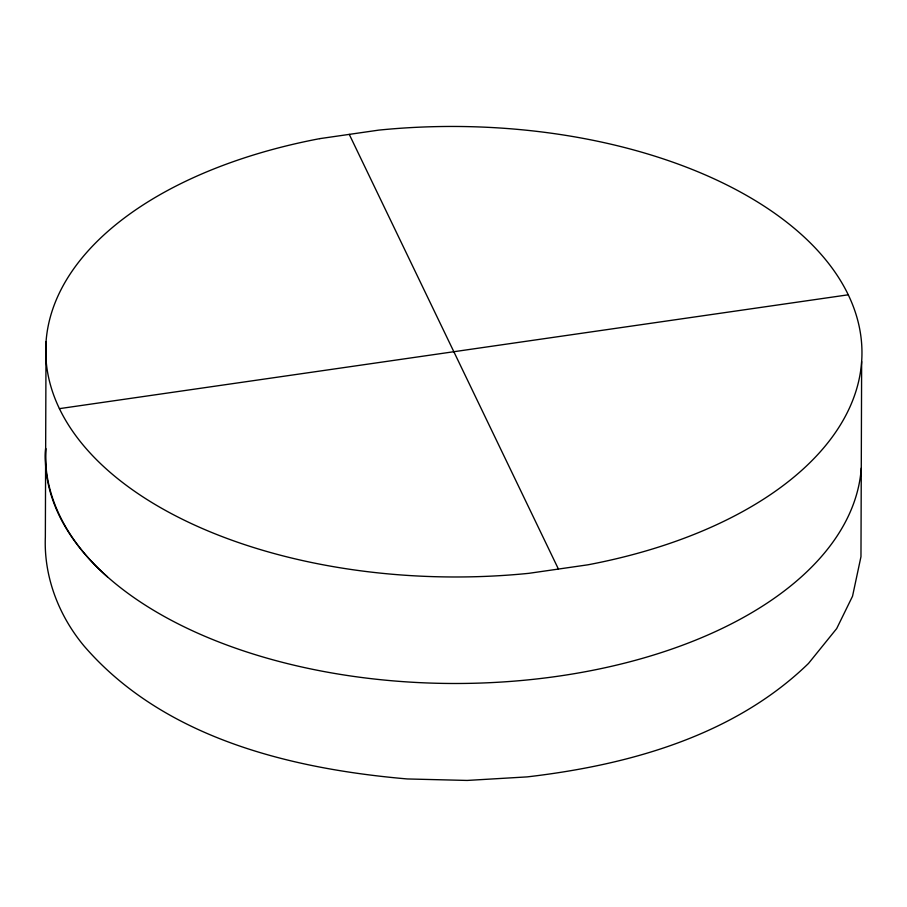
<?xml version="1.0" encoding="UTF-8"?>
<svg xmlns="http://www.w3.org/2000/svg" width="907" height="907" viewBox="0 0 907 907"><rect width="100%" height="100%" fill="white"/><g stroke="black" fill="none" stroke-linecap="round" stroke-linejoin="round"><path stroke-width="1.36" d="M46.03 341.871L45.35 536.989C43.717 576.727 58.774 615.649 84.011 645.943C163.509 738.151 290.807 768.875 407.3 778.954L467.15 780.439L527.16 776.891C628.222 765.111 733.65 736.087 808.5 663.436L836.685 628.574L852.535 596.228L860.97 556.683L861.65 361.564M319.786 138.635L378.741 130.12A408.127 225.265 0.2 0 1 848.26 294.798A408.127 225.265 0.2 0 1 587.895 564.812L528.94 573.315A408.127 225.265 0.2 0 1 59.42 408.649A408.127 225.265 0.2 0 1 319.786 138.635M59.42 408.649L848.26 294.798M107.48 576.875C70.202 544.109 43.071 499.428 45.656 448.387A408.127 225.265 0.2 0 0 437.423 683.277A408.127 225.265 0.2 0 0 861.276 468.08M349.263 134.372L558.417 569.063"/></g></svg>
